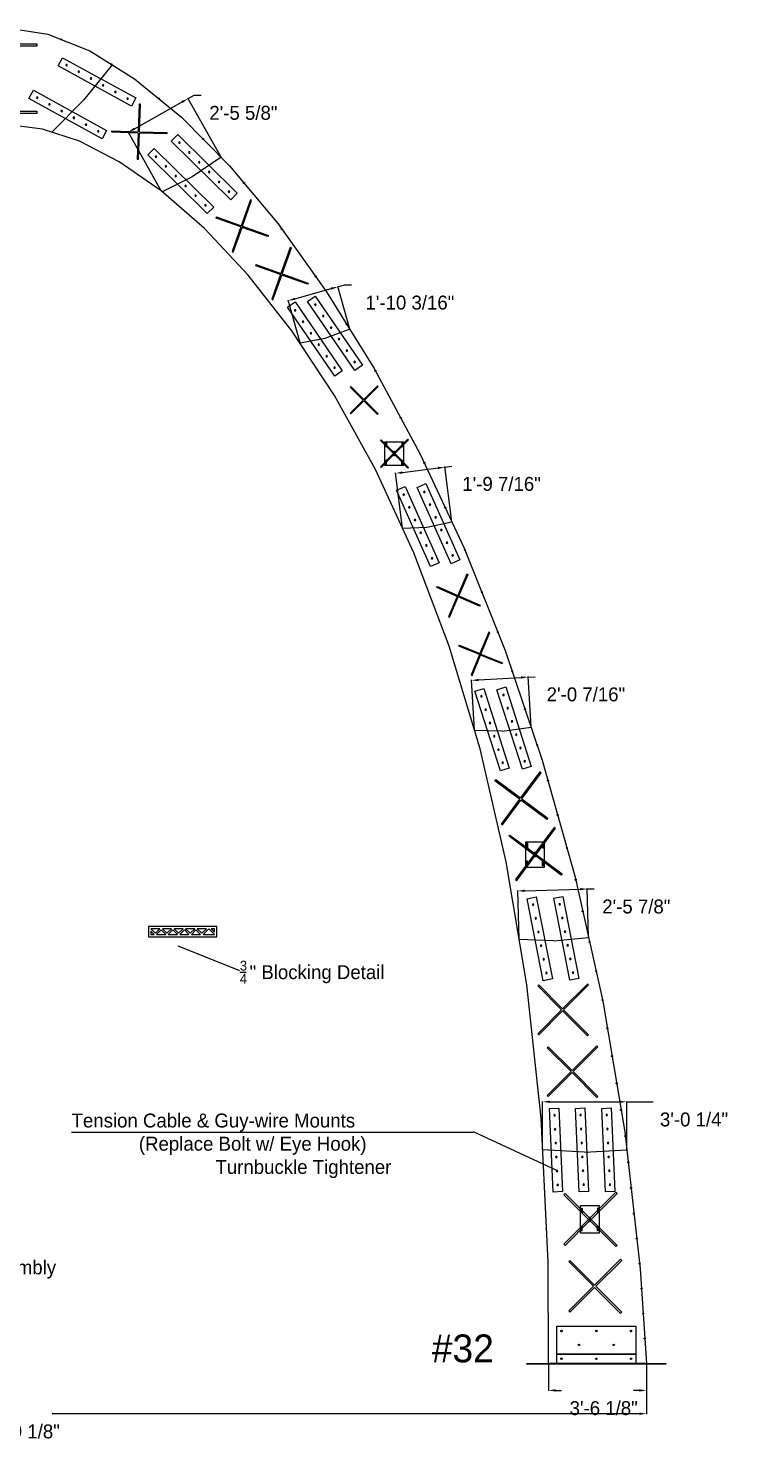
# Model space of a CAD drawing. Extents: x 546 to 2240, y 240 to 1462.
# Drawn here: x 971 to 1276, y 342 to 951 of the extents above; entities that cross this region are included whole.
import ezdxf

# ---------------------------------------------------------------- set-up
doc = ezdxf.new("R2010")
doc.units = 0
doc.layers.get('0').update_dxf_attribs({"linetype": 'CONTINUOUS'})
doc.layers.get('DEFPOINTS').update_dxf_attribs({"linetype": 'CONTINUOUS'})
for name, color, linetype in [('ANNOTATION', 7, 'CONTINUOUS'), ('BASE_PLATES', 6, 'CONTINUOUS'), ('COMPRESSION_BOX', 1, 'CONTINUOUS'), ('INTERIOR_BLOCKING', 252, 'CONTINUOUS'), ('JOINTS', 3, 'CONTINUOUS')]:
    doc.layers.add(name, color=color, linetype=linetype)
doc.dimstyles.get("Standard").update_dxf_attribs({"dimtxt": 0.18, "dimasz": 0.18, "dimexe": 0.18, "dimexo": 0.0625, "dimgap": 0.09, "dimtad": 0, "dimtih": 1, "dimtoh": 1, "dimzin": 0, "dimcen": 0.09, "dimazin": 3, "dimtfac": 1, "dimtofl": 0, "dimtmove": 0, "dimatfit": 3})

# ---------------------------------------------------------------- blocks, each defined once
blk = doc.blocks.new('*U203')
at = {"layer": 'JOINTS'}
blk.add_circle((0, 0), 0.312, dxfattribs=at)
blk = doc.blocks.new('*U205')
at = {"layer": 'JOINTS', "color": 0, "linetype": 'BYBLOCK'}
for p in [(0, 0), (0, -6), (0, -12), (0, -18), (0, -24), (0, -30)]:
    blk.add_blockref('*U203', p, dxfattribs=at)
blk = doc.blocks.new('*U222')
at = {"layer": 'JOINTS'}
blk.add_circle((0, 0), 0.312, dxfattribs=at)
blk = doc.blocks.new('*U223')
at = {"layer": 'JOINTS', "color": 0, "linetype": 'BYBLOCK'}
for p in [(0, 0), (0, -6), (0, -12), (0, -18), (0, -24), (0, -30)]:
    blk.add_blockref('*U222', p, dxfattribs=at)
blk = doc.blocks.new('*U224')
at = {"layer": 'JOINTS'}
blk.add_circle((0, 0), 0.312, dxfattribs=at)
blk = doc.blocks.new('*U225')
at = {"layer": 'JOINTS', "color": 0, "linetype": 'BYBLOCK'}
for p in [(0, 0), (0, -6), (0, -12), (0, -18), (0, -24), (0, -30)]:
    blk.add_blockref('*U224', p, dxfattribs=at)
blk = doc.blocks.new('*U214')
at = {"layer": 'JOINTS'}
blk.add_circle((0, 0), 0.312, dxfattribs=at)
blk = doc.blocks.new('*U215')
at = {"layer": 'JOINTS', "color": 0, "linetype": 'BYBLOCK'}
for p in [(0, 0), (0, -6), (0, -12), (0, -18), (0, -24), (0, -30)]:
    blk.add_blockref('*U214', p, dxfattribs=at)
blk = doc.blocks.new('*U216')
at = {"layer": 'JOINTS'}
blk.add_circle((0, 0), 0.312, dxfattribs=at)
blk = doc.blocks.new('*U217')
at = {"layer": 'JOINTS', "color": 0, "linetype": 'BYBLOCK'}
for p in [(0, 0), (0, -6), (0, -12), (0, -18), (0, -24), (0, -30)]:
    blk.add_blockref('*U216', p, dxfattribs=at)
blk = doc.blocks.new('*U226')
at = {"layer": 'JOINTS'}
blk.add_circle((0, 0), 0.312, dxfattribs=at)
blk = doc.blocks.new('*U227')
at = {"layer": 'JOINTS', "color": 0, "linetype": 'BYBLOCK'}
for p in [(0, 0), (0, -6), (0, -12), (0, -18), (0, -24), (0, -30)]:
    blk.add_blockref('*U226', p, dxfattribs=at)
blk = doc.blocks.new('*U228')
at = {"layer": 'JOINTS'}
blk.add_circle((0, 0), 0.312, dxfattribs=at)
blk = doc.blocks.new('*U229')
at = {"layer": 'JOINTS', "color": 0, "linetype": 'BYBLOCK'}
for p in [(0, 0), (0, -6), (0, -12), (0, -18), (0, -24), (0, -30)]:
    blk.add_blockref('*U228', p, dxfattribs=at)
blk = doc.blocks.new('*U206')
at = {"layer": 'JOINTS'}
blk.add_circle((0, 0), 0.312, dxfattribs=at)
blk = doc.blocks.new('*U207')
at = {"layer": 'JOINTS', "color": 0, "linetype": 'BYBLOCK'}
for p in [(0, 0), (0, -6), (0, -12), (0, -18), (0, -24), (0, -30)]:
    blk.add_blockref('*U206', p, dxfattribs=at)
blk = doc.blocks.new('*U208')
at = {"layer": 'JOINTS'}
blk.add_circle((0, 0), 0.312, dxfattribs=at)
blk = doc.blocks.new('*U209')
at = {"layer": 'JOINTS', "color": 0, "linetype": 'BYBLOCK'}
for p in [(0, 0), (0, -6), (0, -12), (0, -18), (0, -24), (0, -30)]:
    blk.add_blockref('*U208', p, dxfattribs=at)
blk = doc.blocks.new('*U210')
at = {"layer": 'JOINTS'}
blk.add_circle((0, 0), 0.312, dxfattribs=at)
blk = doc.blocks.new('*U211')
at = {"layer": 'JOINTS', "color": 0, "linetype": 'BYBLOCK'}
for p in [(0, 0), (0, -6), (0, -12), (0, -18), (0, -24), (0, -30)]:
    blk.add_blockref('*U210', p, dxfattribs=at)
blk = doc.blocks.new('*U218')
at = {"layer": 'JOINTS'}
blk.add_circle((0, 0), 0.312, dxfattribs=at)
blk = doc.blocks.new('*U219')
at = {"layer": 'JOINTS', "color": 0, "linetype": 'BYBLOCK'}
for p in [(0, 0), (0, -6), (0, -12), (0, -18), (0, -24), (0, -30)]:
    blk.add_blockref('*U218', p, dxfattribs=at)
blk = doc.blocks.new('*U220')
at = {"layer": 'JOINTS'}
blk.add_circle((0, 0), 0.312, dxfattribs=at)
blk = doc.blocks.new('*U221')
at = {"layer": 'JOINTS', "color": 0, "linetype": 'BYBLOCK'}
for p in [(0, 0), (0, -6), (0, -12), (0, -18), (0, -24), (0, -30)]:
    blk.add_blockref('*U220', p, dxfattribs=at)
blk = doc.blocks.new('*U230')
at = {"layer": 'JOINTS'}
blk.add_circle((0, 0), 0.312, dxfattribs=at)
blk = doc.blocks.new('*U231')
at = {"layer": 'JOINTS', "color": 0, "linetype": 'BYBLOCK'}
for p in [(0, 0), (0, -6), (0, -12), (0, -18), (0, -24), (0, -30)]:
    blk.add_blockref('*U230', p, dxfattribs=at)
blk = doc.blocks.new('*U232')
at = {"layer": 'JOINTS'}
blk.add_circle((0, 0), 0.312, dxfattribs=at)
blk = doc.blocks.new('*U233')
at = {"layer": 'JOINTS', "color": 0, "linetype": 'BYBLOCK'}
for p in [(0, 0), (0, -6), (0, -12), (0, -18), (0, -24), (0, -30)]:
    blk.add_blockref('*U232', p, dxfattribs=at)
blk = doc.blocks.new('*U212')
at = {"layer": 'JOINTS'}
blk.add_circle((0, 0), 0.312, dxfattribs=at)
blk = doc.blocks.new('*U213')
at = {"layer": 'JOINTS', "color": 0, "linetype": 'BYBLOCK'}
for p in [(0, 0), (0, -6), (0, -12), (0, -18), (0, -24), (0, -30)]:
    blk.add_blockref('*U212', p, dxfattribs=at)
blk = doc.blocks.new('*U234')
at = {"layer": 'JOINTS'}
blk.add_circle((0, 0), 0.312, dxfattribs=at)
blk = doc.blocks.new('*U235')
at = {"layer": 'JOINTS', "color": 0, "linetype": 'BYBLOCK'}
for p in [(0, 0), (0, -6), (0, -12), (0, -18), (0, -24), (0, -30)]:
    blk.add_blockref('*U234', p, dxfattribs=at)
blk = doc.blocks.new('*U332')
at = {"layer": 'ANNOTATION'}
blk.add_text('#32', height=12, dxfattribs=at).set_placement((1145.23, 376.36))
blk = doc.blocks.new('*U359')
at = {"layer": 'ANNOTATION', "linetype": 'BYBLOCK'}
blk.add_line((1163.48, 475.54), (1163.12, 475.54), dxfattribs=at)
for points in [[(990.03, 475.54), (1163.12, 475.54)], [(1198.85, 459.12), (1163.48, 475.54)]]:
    blk.add_lwpolyline(points, dxfattribs=at)
at = {"layer": 'ANNOTATION'}
blk.add_solid([(1198.86, 459.14), (1199.01, 459.04), (1198.84, 459.09)], dxfattribs=at)
for s, p in [('Tension Cable & Guy-wire Mounts', (990.03, 477.54)), ('(Replace Bolt w/ Eye Hook)', (1019.03, 467.54)), ('Turnbuckle Tightener', (1052.03, 457.54))]:
    blk.add_text(s, height=6, dxfattribs=at).set_placement(p)
blk = doc.blocks.new('*U372')
at = {"layer": 'ANNOTATION', "linetype": 'BYBLOCK'}
blk.add_line((879.47, 416.26), (879.83, 416.26), dxfattribs=at)
blk.add_lwpolyline([(853.11, 440.79), (879.47, 416.26)], dxfattribs=at)
at = {"layer": 'ANNOTATION'}
blk.add_solid([(853.09, 440.77), (852.98, 440.92), (853.13, 440.81)], dxfattribs=at)
blk.add_text('Torsion / Joint Box Assembly', height=6, dxfattribs=at).set_placement((879.92, 414.26))
blk = doc.blocks.new('*D317')
at = {"layer": 'ANNOTATION', "color": 0}
for p, q in [((688.59, 375.81), (688.59, 354.04)), ((1237.7, 375.81), (1237.7, 354.04)), ((691.59, 354.22), (944.65, 354.22)), ((1234.7, 354.22), (981.65, 354.22))]:
    blk.add_line(p, q, dxfattribs=at)
for points in [[(691.59, 354.72), (691.59, 353.72), (688.59, 354.22)], [(1234.7, 354.72), (1234.7, 353.72), (1237.7, 354.22)]]:
    blk.add_solid(points, dxfattribs=at)
at = {"layer": 'DEFPOINTS', "color": 0}
for p in [(688.59, 375.87), (1237.7, 375.87), (1237.7, 354.22)]:
    blk.add_point(p, dxfattribs=at)
at = {"layer": 'ANNOTATION', "color": 0}
blk.add_text('45\'-9 1/8"', height=6, dxfattribs=at).set_placement((951.15, 343.6))
blk = doc.blocks.new('*D319')
at = {"layer": 'ANNOTATION', "color": 0}
for p, q in [((1195.57, 375.81), (1195.57, 364.07)), ((1237.7, 375.81), (1237.7, 364.07)), ((1198.57, 364.25), (1201.14, 364.25)), ((1234.7, 364.25), (1232.14, 364.25))]:
    blk.add_line(p, q, dxfattribs=at)
for points in [[(1198.57, 364.75), (1198.57, 363.75), (1195.57, 364.25)], [(1234.7, 364.75), (1234.7, 363.75), (1237.7, 364.25)]]:
    blk.add_solid(points, dxfattribs=at)
at = {"layer": 'DEFPOINTS', "color": 0}
for p in [(1195.57, 375.87), (1237.7, 375.87), (1237.7, 364.25)]:
    blk.add_point(p, dxfattribs=at)
at = {"layer": 'ANNOTATION', "color": 0}
blk.add_text('3\'-6 1/8"', height=6, dxfattribs=at).set_placement((1204.64, 353.63))
blk = doc.blocks.new('*D320')
at = {"layer": 'ANNOTATION', "color": 0}
for p, q in [((1193, 467.93), (1193, 488.79)), ((1196, 488.61), (1226.26, 488.61)), ((1229.26, 467.93), (1229.26, 488.79)), ((1229.26, 488.61), (1240.57, 488.61))]:
    blk.add_line(p, q, dxfattribs=at)
for points in [[(1196, 489.11), (1196, 488.11), (1193, 488.61)], [(1226.26, 489.11), (1226.26, 488.11), (1229.26, 488.61)]]:
    blk.add_solid(points, dxfattribs=at)
at = {"layer": 'DEFPOINTS', "color": 0}
for p in [(1229.26, 488.61), (1193, 467.87), (1229.26, 467.87)]:
    blk.add_point(p, dxfattribs=at)
at = {"layer": 'ANNOTATION', "color": 0}
blk.add_text('3\'-0 1/4"', height=6, dxfattribs=at).set_placement((1243.57, 478))
blk = doc.blocks.new('*D321')
at = {"layer": 'ANNOTATION', "color": 0}
for p, q in [((1182.92, 558.62), (1182.33, 579.62)), ((1185.33, 579.53), (1209.21, 580.2)), ((1212.8, 559.47), (1212.2, 580.47)), ((1212.21, 580.29), (1215.2, 580.37))]:
    blk.add_line(p, q, dxfattribs=at)
for points in [[(1185.32, 580.03), (1185.34, 579.03), (1182.33, 579.44)], [(1209.19, 580.7), (1209.22, 579.7), (1212.21, 580.29)]]:
    blk.add_solid(points, dxfattribs=at)
at = {"layer": 'DEFPOINTS', "color": 0}
for p in [(1212.21, 580.29), (1182.92, 558.56), (1212.8, 559.41)]:
    blk.add_point(p, dxfattribs=at)
at = {"layer": 'ANNOTATION', "color": 0}
blk.add_text('2\'-5 7/8"', height=6, dxfattribs=at).set_placement((1218.7, 569.75))
blk = doc.blocks.new('*D322')
at = {"layer": 'ANNOTATION', "color": 0}
for p, q in [((1163.62, 648.67), (1162.35, 670.32)), ((1165.36, 670.32), (1183.76, 671.4)), ((1188.02, 650.11), (1186.75, 671.76)), ((1186.76, 671.58), (1189.75, 671.75))]:
    blk.add_line(p, q, dxfattribs=at)
for points in [[(1165.33, 670.82), (1165.39, 669.82), (1162.36, 670.14)], [(1183.73, 671.9), (1183.79, 670.9), (1186.76, 671.58)]]:
    blk.add_solid(points, dxfattribs=at)
at = {"layer": 'DEFPOINTS', "color": 0}
for p in [(1186.76, 671.58), (1163.62, 648.61), (1188.02, 650.04)]:
    blk.add_point(p, dxfattribs=at)
at = {"layer": 'ANNOTATION', "color": 0}
blk.add_text('2\'-0 7/16"', height=6, dxfattribs=at).set_placement((1194.75, 661.13))
blk = doc.blocks.new('*D323')
at = {"layer": 'ANNOTATION', "color": 0}
for p, q in [((1153.93, 738.41), (1150.91, 762.23)), ((1150.94, 762.05), (1153.91, 762.43)), ((1132.67, 735.71), (1129.65, 759.53)), ((1132.65, 759.73), (1147.96, 761.67))]:
    blk.add_line(p, q, dxfattribs=at)
for points in [[(1147.9, 762.17), (1148.02, 761.18), (1150.94, 762.05)], [(1132.59, 760.23), (1132.71, 759.24), (1129.67, 759.35)]]:
    blk.add_solid(points, dxfattribs=at)
at = {"layer": 'DEFPOINTS', "color": 0}
for p in [(1150.94, 762.05), (1153.94, 738.34), (1132.68, 735.65)]:
    blk.add_point(p, dxfattribs=at)
at = {"layer": 'ANNOTATION', "color": 0}
blk.add_text('1\'-9 7/16"', height=6, dxfattribs=at).set_placement((1158.41, 751.81))
blk = doc.blocks.new('*D324')
at = {"layer": 'ANNOTATION', "color": 0}
for p, q in [((1086.28, 834.55), (1101.89, 838.93)), ((1109.89, 821.51), (1104.73, 839.91)), ((1104.78, 839.74), (1107.67, 840.55)), ((1107.67, 840.55), (1110.67, 840.55)), ((1088.5, 815.52), (1083.34, 833.92))]:
    blk.add_line(p, q, dxfattribs=at)
for points in [[(1086.14, 835.03), (1086.41, 834.07), (1083.39, 833.74)], [(1101.76, 839.41), (1102.03, 838.45), (1104.78, 839.74)]]:
    blk.add_solid(points, dxfattribs=at)
at = {"layer": 'DEFPOINTS', "color": 0}
for p in [(1104.78, 839.74), (1109.9, 821.45), (1088.51, 815.46)]:
    blk.add_point(p, dxfattribs=at)
at = {"layer": 'ANNOTATION', "color": 0}
blk.add_text('1\'-10 3/16"', height=6, dxfattribs=at).set_placement((1116.67, 829.93))
blk = doc.blocks.new('*D325')
at = {"layer": 'ANNOTATION', "color": 0}
for p, q in [((1054.44, 895.59), (1040.19, 920.98)), ((1040.27, 920.82), (1042.89, 922.29)), ((1042.89, 922.29), (1045.89, 922.29)), ((1017.08, 907.8), (1037.66, 919.35)), ((1028.62, 881.1), (1014.38, 906.49))]:
    blk.add_line(p, q, dxfattribs=at)
for points in [[(1037.41, 919.79), (1037.9, 918.91), (1040.27, 920.82)], [(1016.83, 908.23), (1017.32, 907.36), (1014.46, 906.33)]]:
    blk.add_solid(points, dxfattribs=at)
at = {"layer": 'DEFPOINTS', "color": 0}
for p in [(1040.27, 920.82), (1054.47, 895.54), (1028.66, 881.05)]:
    blk.add_point(p, dxfattribs=at)
at = {"layer": 'ANNOTATION', "color": 0}
blk.add_text('2\'-5 5/8"', height=6, dxfattribs=at).set_placement((1049.39, 911.67))
blk = doc.blocks.new('*U376')
at = {"layer": 'ANNOTATION', "linetype": 'BYBLOCK'}
blk.add_line((1062.08, 545.36), (1062.44, 545.36), dxfattribs=at)
at = {"layer": 'ANNOTATION'}
blk.add_line((1062.53, 544.46), (1065.33, 544.46), dxfattribs=at)
at = {"layer": 'ANNOTATION', "linetype": 'BYBLOCK'}
blk.add_lwpolyline([(1035.76, 555.75), (1062.08, 545.36)], dxfattribs=at)
at = {"layer": 'ANNOTATION'}
blk.add_solid([(1035.75, 555.72), (1035.59, 555.81), (1035.77, 555.78)], dxfattribs=at)
for s, height, p in [('3', 4.2, (1062.53, 545.16)), ('4', 4.2, (1062.53, 539.56)), ('" Blocking Detail', 6, (1066.73, 541.46))]:
    blk.add_text(s, height=height, dxfattribs=at).set_placement(p)

msp = doc.modelspace()

# ---------------------------------------------------------------- linework, layer by layer
for p, q in [((1007.568, 935.322), (995.22, 920.078)), ((995.22, 920.078), (981.555, 906.357)), ((1054.467, 895.537), (1042.029, 887.07)), ((1042.029, 887.07), (1029.128, 880.636)), ((1099.186, 817.418), (1088.512, 815.461)), ((1109.906, 821.454), (1099.186, 817.418)), ((1153.94, 738.344), (1143.119, 735.969)), ((1143.119, 735.969), (1132.676, 735.649)), ((1175.626, 648.315), (1163.625, 648.611)), ((1175.626, 648.315), (1188.023, 650.044)), ((1197.722, 557.978), (1182.923, 558.561)), ((1197.722, 557.978), (1212.797, 559.407)), ((1211.049, 466.866), (1192.998, 467.872)), ((1211.049, 466.866), (1229.265, 467.863))]:
    msp.add_line(p, q)
msp.add_lwpolyline([(963.147, 951.092), (979.8, 948.623), (997.923, 941.317), (1017.211, 929.328), (1037.359, 912.806), (1058.061, 891.906), (1079.013, 866.779), (1099.908, 837.579), (1120.441, 804.457), (1140.307, 767.566), (1159.201, 727.06), (1176.816, 683.09), (1192.848, 635.809), (1206.991, 585.37), (1218.94, 531.925), (1228.389, 475.626), (1235.034, 416.627), (1237.704, 375.869), (1195.566, 375.869), (1195.363, 419.674), (1192.32, 481.582), (1186.197, 538.994), (1177.325, 591.978), (1166.037, 640.604), (1152.666, 684.942), (1137.544, 725.06), (1121.003, 761.028), (1103.376, 792.916), (1084.996, 820.792), (1066.194, 844.727), (1047.303, 864.789), (1028.655, 881.048), (1010.583, 893.573), (993.42, 902.433), (977.497, 907.699), (963.147, 909.439)])
for centre in [(985.56, 946.301), (1007.195, 935.553), (1027.641, 920.775), (1046.697, 903.379), (1064.304, 884.419), (1080.504, 864.695), (1095.213, 844.139), (1108.607, 823.547), (1120.928, 803.553), (1131.878, 783.22), (1142.025, 763.884), (1151.022, 744.594), (1159.46, 726.412), (1166.774, 708.157), (1173.671, 690.94), (1179.852, 674.137), (1185.395, 657.789), (1190.662, 642.255), (1195.312, 627.023), (1199.47, 612.192), (1203.449, 598.002), (1207.224, 584.33), (1210.274, 570.688), (1213.211, 557.551), (1216.05, 544.853), (1218.804, 532.536), (1220.905, 520.22), (1222.917, 508.229), (1224.881, 496.53), (1226.803, 485.079), (1228.595, 473.798), (1229.864, 462.531), (1231.113, 451.443), (1232.345, 440.498), (1233.566, 429.659), (1234.779, 418.892), (1235.591, 408.115), (1236.296, 397.367), (1236.999, 386.629)]:
    msp.add_circle(centre, 0.25)
at = {"layer": 'BASE_PLATES'}
for points in [[(1233.137, 379.869), (1199.137, 379.869), (1199.137, 391.869), (1233.137, 391.869)], [(1233.137, 379.869), (1233.137, 375.869), (1199.137, 375.869), (1199.137, 379.869)], [(1246.137, 375.869), (1246.137, 375.619), (1186.137, 375.619), (1186.137, 375.869)]]:
    msp.add_lwpolyline(points, close=True, dxfattribs=at)
for centre in [(1201.137, 389.869), (1216.137, 389.869), (1231.137, 389.869), (1208.637, 383.869), (1223.637, 383.869), (1201.137, 377.869), (1216.137, 377.869), (1231.137, 377.869)]:
    msp.add_circle(centre, 0.312, dxfattribs=at)
at = {"layer": 'COMPRESSION_BOX'}
for points in [[(1133.02, 762.728), (1125.02, 762.728), (1125.02, 772.984), (1133.02, 772.984)], [(1125.395, 772.739), (1125.77, 772.739), (1125.77, 770.739), (1125.395, 770.739)], [(1128.833, 768.856), (1129.208, 768.856), (1129.208, 766.856), (1128.833, 766.856)], [(1132.645, 772.739), (1132.27, 772.739), (1132.27, 770.739), (1132.645, 770.739)], [(1125.395, 762.977), (1125.77, 762.977), (1125.77, 764.977), (1125.395, 764.977)], [(1132.645, 762.977), (1132.27, 762.977), (1132.27, 764.977), (1132.645, 764.977)], [(1193.736, 589.612), (1185.736, 589.612), (1185.736, 600.584), (1193.736, 600.584)], [(1186.111, 599.982), (1186.486, 599.982), (1186.486, 597.982), (1186.111, 597.982)], [(1193.361, 599.982), (1192.986, 599.982), (1192.986, 597.982), (1193.361, 597.982)], [(1186.111, 590.22), (1186.486, 590.22), (1186.486, 592.22), (1186.111, 592.22)], [(1189.548, 596.098), (1189.923, 596.098), (1189.923, 594.098), (1189.548, 594.098)], [(1193.361, 590.22), (1192.986, 590.22), (1192.986, 592.22), (1193.361, 592.22)], [(1217.365, 431.983), (1209.365, 431.983), (1209.365, 443.862), (1217.365, 443.862)], [(1209.74, 442.806), (1210.115, 442.806), (1210.115, 440.806), (1209.74, 440.806)], [(1213.177, 438.923), (1213.552, 438.923), (1213.552, 436.923), (1213.177, 436.923)], [(1216.99, 442.806), (1216.615, 442.806), (1216.615, 440.806), (1216.99, 440.806)], [(1209.74, 433.044), (1210.115, 433.044), (1210.115, 435.044), (1209.74, 435.044)], [(1216.99, 433.044), (1216.615, 433.044), (1216.615, 435.044), (1216.99, 435.044)]]:
    msp.add_lwpolyline(points, close=True, dxfattribs=at)
at = {"layer": 'INTERIOR_BLOCKING'}
for p, q in [((1024.173, 563.152), (1026.143, 561.183)), ((1024.173, 562.092), (1025.612, 560.652)), ((1026.143, 561.183), (1028.112, 563.152)), ((1026.673, 560.652), (1028.643, 562.622)), ((1028.643, 562.622), (1030.612, 560.652)), ((1029.173, 563.152), (1031.143, 561.183)), ((1031.143, 561.183), (1033.112, 563.152)), ((1031.673, 560.652), (1033.643, 562.622)), ((1033.643, 562.622), (1035.612, 560.652)), ((1034.173, 563.152), (1036.143, 561.183)), ((1036.143, 561.183), (1038.112, 563.152)), ((1036.673, 560.652), (1038.643, 562.622)), ((1038.643, 562.622), (1040.612, 560.652)), ((1039.173, 563.152), (1041.143, 561.183)), ((1041.143, 561.183), (1043.112, 563.152)), ((1041.673, 560.652), (1043.643, 562.622)), ((1043.643, 562.622), (1045.612, 560.652)), ((1044.173, 563.152), (1046.143, 561.183)), ((1046.143, 561.183), (1048.112, 563.152)), ((1046.673, 560.652), (1049.173, 563.152)), ((1049.173, 563.152), (1051.673, 560.652)), ((1050.234, 563.152), (1051.673, 561.713))]:
    msp.add_line(p, q, dxfattribs=at)
for points in [[(951.147, 943.543), (975.147, 943.543), (975.147, 944.293), (951.147, 944.293)], [(951.147, 914.539), (975.147, 914.539), (975.147, 915.289), (951.147, 915.289)], [(1023.173, 564.152), (1023.173, 559.652), (1052.673, 559.652), (1052.673, 564.152)]]:
    msp.add_lwpolyline(points, close=True, dxfattribs=at)
for points in [[(1019.289, 906.521), (1019.683, 918.364), (1019.12, 918.383), (1018.727, 906.54)], [(1018.708, 905.978), (1007.428, 906.353), (1007.447, 906.915), (1018.727, 906.54)], [(1018.708, 905.978), (1018.334, 894.698), (1018.896, 894.679), (1019.271, 905.959)], [(1019.289, 906.521), (1031.132, 906.128), (1031.113, 905.566), (1019.271, 905.959)], [(1063.656, 865.838), (1067.621, 877.004), (1067.09, 877.192), (1063.126, 866.026)], [(1062.938, 865.496), (1052.302, 869.272), (1052.49, 869.802), (1063.126, 866.026)], [(1062.938, 865.496), (1059.161, 854.86), (1059.692, 854.671), (1063.468, 865.307)], [(1063.656, 865.838), (1074.822, 861.873), (1074.634, 861.343), (1063.468, 865.307)], [(1080.764, 845.3), (1084.728, 856.466), (1084.198, 856.654), (1080.233, 845.488)], [(1080.045, 844.958), (1069.409, 848.735), (1069.597, 849.265), (1080.233, 845.488)], [(1080.045, 844.958), (1076.269, 834.322), (1076.799, 834.134), (1080.575, 844.77)], [(1080.764, 845.3), (1091.93, 841.336), (1091.741, 840.806), (1080.575, 844.77)], [(1115.672, 790.883), (1110.029, 796.526), (1110.31, 796.808), (1115.953, 791.164)], [(1116.235, 790.883), (1122.159, 796.808), (1121.878, 797.089), (1115.953, 791.164)], [(1115.672, 790.883), (1110.029, 785.24), (1110.31, 784.959), (1115.953, 790.602)], [(1116.235, 790.883), (1122.159, 784.959), (1121.878, 784.678), (1115.953, 790.602)], [(1129.302, 767.856), (1135.226, 773.78), (1134.945, 774.062), (1129.02, 768.137)], [(1128.739, 767.856), (1123.096, 773.499), (1123.377, 773.78), (1129.02, 768.137)], [(1128.739, 767.856), (1123.096, 762.213), (1123.377, 761.931), (1129.02, 767.575)], [(1129.302, 767.856), (1135.226, 761.931), (1134.945, 761.65), (1129.02, 767.575)], [(1156.852, 706.563), (1160.854, 715.767), (1160.417, 715.957), (1156.415, 706.753)], [(1156.225, 706.316), (1147.458, 710.129), (1147.648, 710.566), (1156.415, 706.753)], [(1156.225, 706.316), (1152.412, 697.549), (1152.849, 697.359), (1156.662, 706.126)], [(1156.852, 706.563), (1166.056, 702.561), (1165.866, 702.124), (1156.662, 706.126)], [(1166.421, 681.521), (1170.22, 690.81), (1169.779, 690.991), (1165.98, 681.701)], [(1165.799, 681.26), (1156.951, 684.879), (1157.131, 685.32), (1165.98, 681.701)], [(1165.799, 681.26), (1162.18, 672.411), (1162.621, 672.231), (1166.24, 681.08)], [(1166.421, 681.521), (1175.71, 677.721), (1175.53, 677.28), (1166.24, 681.08)], [(1184.015, 619.091), (1192.364, 630.319), (1191.831, 630.716), (1183.482, 619.487)], [(1183.086, 618.954), (1172.39, 626.906), (1172.787, 627.439), (1183.482, 619.487)], [(1183.086, 618.954), (1175.133, 608.259), (1175.666, 607.862), (1183.619, 618.558)], [(1184.015, 619.091), (1195.244, 610.742), (1194.847, 610.209), (1183.619, 618.558)], [(1189.248, 595.054), (1178.552, 603.006), (1178.949, 603.539), (1189.644, 595.587)], [(1190.177, 595.191), (1198.526, 606.419), (1197.993, 606.816), (1189.644, 595.587)], [(1189.248, 595.054), (1181.296, 584.359), (1181.829, 583.962), (1189.781, 594.658)], [(1190.177, 595.191), (1201.406, 586.842), (1201.009, 586.309), (1189.781, 594.658)], [(1028.112, 563.152), (1024.173, 563.152)], [(1024.173, 562.092), (1024.173, 560.652), (1025.612, 560.652)], [(1026.673, 560.652), (1030.612, 560.652)], [(1033.112, 563.152), (1029.173, 563.152)], [(1031.673, 560.652), (1035.612, 560.652)], [(1038.112, 563.152), (1034.173, 563.152)], [(1036.673, 560.652), (1040.612, 560.652)], [(1043.112, 563.152), (1039.173, 563.152)], [(1041.673, 560.652), (1045.612, 560.652)], [(1048.112, 563.152), (1044.173, 563.152)], [(1046.673, 560.652), (1051.673, 560.652)], [(1051.673, 561.713), (1051.673, 563.152), (1050.234, 563.152)], [(1201.185, 528.215), (1190.906, 538.493), (1191.333, 538.92), (1201.612, 528.642)], [(1202.039, 528.215), (1212.744, 538.92), (1212.317, 539.347), (1201.612, 528.642)], [(1201.185, 528.215), (1190.906, 517.936), (1191.333, 517.509), (1201.612, 527.788)], [(1202.039, 528.215), (1212.744, 517.509), (1212.317, 517.082), (1201.612, 527.788)], [(1205.305, 501.639), (1195.026, 511.918), (1195.454, 512.345), (1205.732, 502.066)], [(1206.159, 501.639), (1216.864, 512.345), (1216.437, 512.772), (1205.732, 502.066)], [(1205.305, 501.639), (1195.026, 491.361), (1195.454, 490.934), (1205.732, 501.212)], [(1206.159, 501.639), (1216.864, 490.934), (1216.437, 490.507), (1205.732, 501.212)], [(1212.834, 437.923), (1202.193, 448.564), (1202.724, 449.094), (1213.365, 438.453)], [(1213.895, 437.923), (1225.066, 449.094), (1224.536, 449.624), (1213.365, 438.453)], [(1212.834, 437.923), (1202.193, 427.282), (1202.724, 426.751), (1213.365, 437.392)], [(1213.895, 437.923), (1225.066, 426.751), (1224.536, 426.221), (1213.365, 437.392)], [(1215.935, 409.116), (1227.106, 420.287), (1226.576, 420.818), (1215.404, 409.646)], [(1214.874, 409.116), (1204.233, 419.757), (1204.764, 420.287), (1215.404, 409.646)], [(1214.874, 409.116), (1204.233, 398.475), (1204.764, 397.945), (1215.404, 408.586)], [(1215.935, 409.116), (1227.106, 397.945), (1226.576, 397.414), (1215.404, 408.586)]]:
    msp.add_lwpolyline(points, dxfattribs=at)
at = {"layer": 'JOINTS'}
for points in [[(986.191, 938.434), (1017.744, 921.1), (1015.818, 917.594), (984.265, 934.928)], [(973.565, 924.375), (1005.118, 907.041), (1003.192, 903.536), (971.639, 920.869)], [(1035.776, 905.32), (1061.401, 880.035), (1058.592, 877.188), (1032.966, 902.473)], [(1025.656, 899.369), (1051.282, 874.084), (1048.472, 871.237), (1022.846, 896.521)], [(1095.019, 835.648), (1115.387, 805.964), (1112.089, 803.701), (1091.721, 833.385)], [(1086.33, 833.214), (1106.698, 803.53), (1103.4, 801.267), (1083.032, 830.951)], [(1086.33, 833.214), (1106.698, 803.53), (1103.4, 801.267), (1083.032, 830.951)], [(1133.729, 753.732), (1148.411, 720.862), (1144.759, 719.231), (1130.077, 752.101)], [(1142.624, 754.921), (1157.306, 722.051), (1153.654, 720.42), (1138.972, 753.29)], [(1167.654, 666.698), (1178.6, 632.403), (1174.79, 631.186), (1163.844, 665.482)], [(1167.654, 666.698), (1178.6, 632.403), (1174.79, 631.186), (1163.844, 665.482)], [(1177.14, 667.37), (1188.086, 633.075), (1184.276, 631.858), (1173.33, 666.154)], [(1190.285, 576.861), (1197.21, 541.533), (1193.284, 540.764), (1186.36, 576.091)], [(1201.717, 577.033), (1208.641, 541.705), (1204.716, 540.936), (1197.792, 576.263)], [(1199.997, 485.856), (1201.606, 449.892), (1197.61, 449.713), (1196.001, 485.677)], [(1211.2, 485.936), (1212.81, 449.972), (1208.814, 449.794), (1207.204, 485.758)], [(1222.528, 485.936), (1224.138, 449.972), (1220.142, 449.794), (1218.532, 485.758)]]:
    msp.add_lwpolyline(points, close=True, dxfattribs=at)

# ---------------------------------------------------------------- block references
at = {"layer": 'INTERIOR_BLOCKING'}
for name in ['*U376', '*U359', '*U372', '*U332']:
    msp.add_blockref(name, (0, 0), dxfattribs=at)
at = {"layer": 'JOINTS', "xscale": -1}
for name, p, rotation in [('*U229', (987.858, 935.236), 61.217553165868), ('*U235', (975.232, 921.178), 61.217553165868), ('*U227', (1036.506, 901.789), 45.3839158663161), ('*U213', (1026.386, 895.838), 45.3839158663161), ('*U231', (1086.378, 829.609), 34.456262175824), ('*U233', (1086.378, 829.609), 34.456262175824), ('*U217', (1095.067, 832.043), 34.456262175824), ('*U221', (1133.126, 750.177), 24.06874529949105), ('*U215', (1142.022, 751.366), 24.06874529949105), ('*U225', (1176.147, 663.904), 17.70149350358997), ('*U219', (1166.661, 663.232), 17.70149350358997), ('*U211', (1188.9, 573.532), 11.08934644650155), ('*U223', (1200.331, 573.704), 11.08934644650155), ('*U209', (1198.133, 482.77), 2.562552872321601), ('*U207', (1209.336, 482.85), 2.562552872321601), ('*U205', (1220.664, 482.85), 2.562552872321601)]:
    msp.add_blockref(name, p, dxfattribs=dict(at, rotation=rotation))

# ---------------------------------------------------------------- dimensions: what is measured, and where the dimension line sits
at = {"layer": 'ANNOTATION'}
for p1, p2, distance, picture, middle in [((1028.655, 881.048), (1054.467, 895.537), 28.993, '*D325', (1061.391, 922.287)), ((1088.512, 815.461), (1109.904, 821.453), 18.987, '*D324', (1128.672, 840.546)), ((1132.676, 735.649), (1153.94, 738.344), 23.895, '*D323', (1170.411, 762.427)), ((1163.625, 648.611), (1188.021, 650.044), 21.569, '*D322', (1206.752, 671.751)), ((1182.923, 558.561), (1212.797, 559.407), 20.89, '*D321', (1230.705, 580.374))]:
    dim = msp.add_aligned_dim(p1=p1, p2=p2, distance=distance, dimstyle='Standard', override={"dimtxt": 6, "dimasz": 3, "dimgap": 1, "dimlunit": 4, "dimcen": 3, "dimtmove": 0}, dxfattribs=at)
    dim.commit()
    dim.dimension.update_dxf_attribs({"geometry": picture, "text_midpoint": middle})
dim = msp.add_linear_dim(base=(1229.265, 488.615), p1=(1192.998, 467.872), p2=(1229.265, 467.872), dimstyle='Standard', override={"dimtxt": 6, "dimasz": 3, "dimgap": 1, "dimlunit": 4, "dimcen": 3, "dimtmove": 0}, dxfattribs=at)
dim.commit()
dim.dimension.update_dxf_attribs({"geometry": '*D320', "text_midpoint": (1255.572, 488.615), "dimtype": 128})
for base, p1, picture, middle in [((1237.704, 354.22), (688.591, 375.869), '*D317', (963.147, 354.22)), ((1237.704, 364.252), (1195.566, 375.869), '*D319', (1216.635, 364.252))]:
    dim = msp.add_linear_dim(base=base, p1=p1, p2=(1237.704, 375.869), dimstyle='Standard', override={"dimtxt": 6, "dimasz": 3, "dimgap": 1, "dimlunit": 4, "dimcen": 3, "dimtmove": 0}, dxfattribs=at)
    dim.commit()
    dim.dimension.update_dxf_attribs({"geometry": picture, "text_midpoint": middle})

doc.saveas('drawing.dxf')
